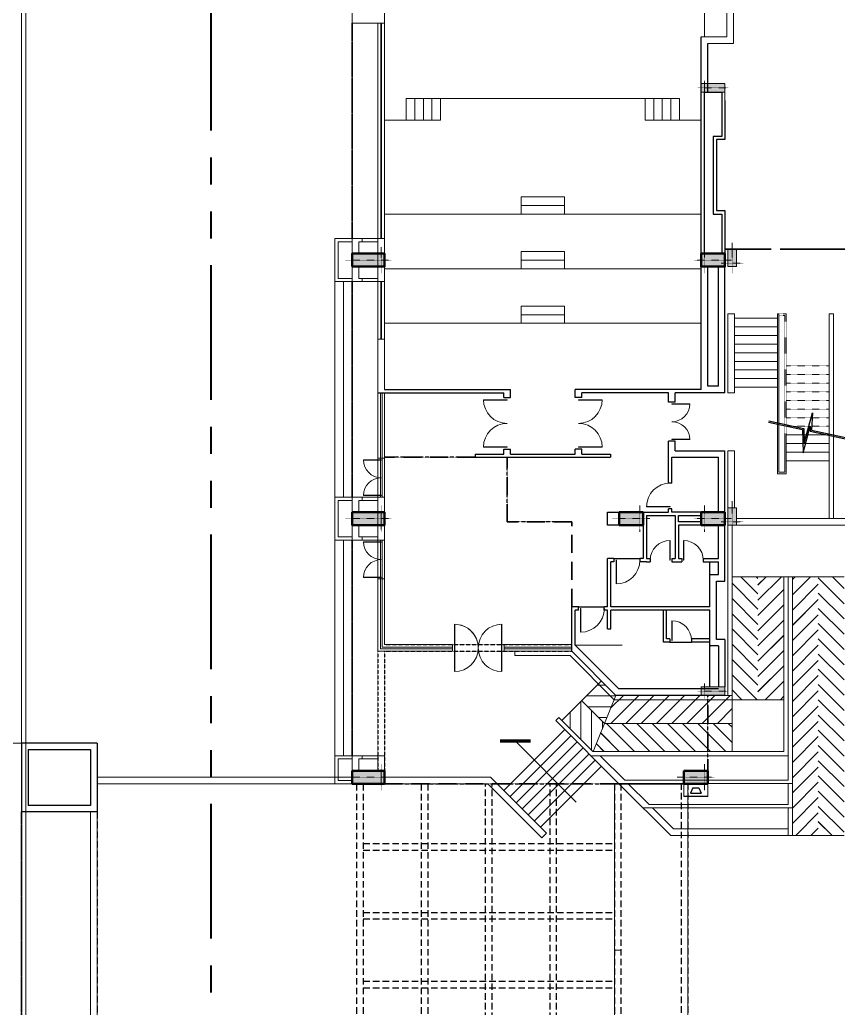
# Model space of a CAD drawing. Header units: inches. Extents: x 5542223 to 12533222, y 497239 to 5189502.
# Drawn here: x 6916560 to 6945054, y 2111526 to 2145931 of the extents above; entities that cross this region are included whole.
import ezdxf

# ---------------------------------------------------------------- set-up
doc = ezdxf.new("R2010")
doc.units = ezdxf.units.IN
doc.header["$MEASUREMENT"] = 0
for name, pattern in [('CENTER2', [1.125, 0.75, -0.125, 0.125, -0.125]), ('HIDDEN2', [0.1875, 0.125, -0.0625]), ('HIDDENX2', [0.75, 0.5, -0.25]), ('PHANTOM2', [1.25, 0.625, -0.125, 0.125, -0.125, 0.125, -0.125])]:
    doc.linetypes.add(name, pattern=pattern)
doc.layers.get('0').update_dxf_attribs({"color": 1})
for name, color, linetype, lineweight in [('C_Ele5', 7, 'Continuous', 20), ('DOOR', 7, 'Continuous', 9), ('PARKING NO TXT', 7, 'Continuous', 9), ('Phase-I', 253, 'Continuous', 13), ('Road', 7, 'Continuous', 15), ('Road_CStone', 8, 'Continuous', 15), ('ROW', 7, 'PHANTOM2', 40), ('S_COL', 7, 'Continuous', 9), ('S_Ele2', 7, 'Continuous', 15), ('S_elev5', 253, 'Continuous', 25), ('S_Glass', 7, 'Continuous', 13), ('S_GRID', 7, 'CENTER2', 9), ('S_Projection', 8, 'HIDDEN2', 35), ('S_Railling', 7, 'Continuous', 13), ('S_Road', 7, 'Continuous', 20), ('s_stair', 253, 'Continuous', 15), ('S_WALL', 7, 'Continuous', 15), ('S_WinCill', 7, 'Continuous', 13), ('T_Line', 7, 'Continuous', 13), ('TL2', 253, 'Continuous', 25), ('WALL', 7, 'Continuous', 30)]:
    doc.layers.add(name, color=color, linetype=linetype, lineweight=lineweight)
doc.layers.add('C_Wall', color=7, linetype='Continuous', lineweight=25, true_color=0x46007b, plot=False)
doc.layers.add('LS-TEXT', color=7, linetype='Continuous', lineweight=15, plot=False)
doc.styles.add('shweta', font='arial.ttf')
doc.dimstyles.new('nitin', dxfattribs={"dimscale": 0, "dimtxt": 500, "dimasz": 250, "dimexe": 100, "dimexo": 50, "dimgap": 1, "dimtad": 1, "dimdec": 1, "dimzin": 0, "dimdsep": 46, "dimtxsty": 'shweta', "dimblk": 'ARCHTICK', "dimcen": 250, "dimdle": 100, "dimclrd": 256, "dimclre": 256, "dimclrt": 256, "dimadec": 1, "dimazin": 0, "dimtfac": 1, "dimtdec": 1, "dimtmove": 2, "dimatfit": 3, "dimldrblk": 'ARCHTICK', "dimfxl": 1, "dimlwd": -1, "dimlwe": -1, "dimarcsym": 0})

# ---------------------------------------------------------------- blocks, each defined once
blk = doc.blocks.new('link')
at = {"layer": 'Phase-I', "ltscale": 0.1}
blk.add_lwpolyline([(8635237, 4660352), (8637797, 4660352), (8637797, 4648836), (8635237, 4648836)], close=True, dxfattribs=at)
at = {"layer": 'S_Projection', "lineweight": 25, "ltscale": 1800}
for p, q in [((8626265, 4660352), (8626265, 4648802)), ((8626495, 4660352), (8626495, 4648802)), ((8628515, 4660352), (8628515, 4648802)), ((8628745, 4660352), (8628745, 4648802)), ((8630756, 4648802), (8630756, 4660352)), ((8630986, 4648802), (8630986, 4660352)), ((8632997, 4648802), (8632997, 4660352)), ((8633227, 4648802), (8633227, 4660352)), ((8635237, 4660352), (8635237, 4648802)), ((8635467, 4660352), (8635467, 4648802)), ((8637567, 4660386), (8637567, 4648836)), ((8637797, 4660386), (8637797, 4648836)), ((8626495, 4658289), (8635237, 4658289)), ((8626495, 4658059), (8635237, 4658059)), ((8626495, 4655891), (8635237, 4655891)), ((8626495, 4655661), (8635237, 4655661)), ((8626495, 4653493), (8635237, 4653493)), ((8626495, 4653263), (8635237, 4653263)), ((8626495, 4651095), (8635237, 4651095)), ((8626495, 4650865), (8635237, 4650865))]:
    blk.add_line(p, q, dxfattribs=at)
at = {"layer": 's_stair', "ltscale": 0.1}
blk.add_line((8635467, 4654577), (8635237, 4654577), dxfattribs=at)
blk = doc.blocks.new('col 900')
at = {"layer": 'S_COL', "ltscale": 15}
blk.add_hatch(color=256, dxfattribs=at).paths.add_polyline_path([(-150, -715), (150, -715), (150, 115), (-150, 115)])
at = {"layer": 'S_COL', "color": 6, "linetype": 'CENTER2', "ltscale": 0.1}
for p, q in [((-265, 0), (265, 0)), ((0, 225), (0, -830))]:
    blk.add_line(p, q, dxfattribs=at)
at = {"layer": 'S_COL', "ltscale": 15}
blk.add_lwpolyline([(-150, -715), (150, -715), (150, 115), (-150, 115)], close=True, dxfattribs=at)
blk = doc.blocks.new('COL450X830')
at = {"layer": 'S_COL', "ltscale": 15}
blk.add_hatch(color=256, dxfattribs=at).paths.add_polyline_path([(-225, -715), (225, -715), (225, 115), (-225, 115)])
at = {"layer": 'S_COL', "color": 0, "lineweight": 50, "ltscale": 15}
blk.add_lwpolyline([(-225, -715), (225, -715), (225, 115), (-225, 115)], close=True, dxfattribs=at)
at = {"layer": 'S_GRID', "lineweight": 9, "ltscale": 0.1}
blk.add_line((0, -945), (0, 345), dxfattribs=at)
at = {"layer": 'S_GRID', "color": 6, "lineweight": 9, "ltscale": 0.1}
blk.add_line((455, 0), (-455, 0), dxfattribs=at)
blk = doc.blocks.new('COL 300x715')
at = {"layer": 'S_COL', "ltscale": 15}
blk.add_hatch(color=256, dxfattribs=at).paths.add_polyline_path([(485, 150), (-115, 150), (-115, -150), (485, -150)])
at = {"layer": 'S_COL', "color": 6, "linetype": 'CENTER2', "lineweight": 9, "ltscale": 0.1}
for p, q in [((0, 380), (0, -380)), ((-345, 0), (715, 0))]:
    blk.add_line(p, q, dxfattribs=at)
at = {"layer": 'S_COL', "ltscale": 15}
blk.add_lwpolyline([(485, 150), (-115, 150), (-115, -150), (485, -150)], close=True, dxfattribs=at)
blk = doc.blocks.new('Door')
for p, q in [((0, 0.458), (0, 0.444)), ((0, 0.458), (0.917, 0.458)), ((0, 0.444), (0.917, 0.444))]:
    blk.add_line(p, q)
blk.add_arc((0, 0.458), 0.917, 270, 360)
blk = doc.blocks.new('Col1130x450')
at = {"layer": 'S_COL', "ltscale": 15}
blk.add_hatch(color=256, dxfattribs=at).paths.add_polyline_path([(-1015, 225), (115, 225), (115, -225), (-1015, -225)])
at = {"layer": 'S_COL', "color": 0, "lineweight": 50, "ltscale": 15}
blk.add_lwpolyline([(-1015, 225), (115, 225), (115, -225), (-1015, -225)], close=True, dxfattribs=at)
at = {"layer": 'S_GRID', "color": 6, "ltscale": 0.1}
for p, q in [((0, 455), (0, -455)), ((345, 0), (-1245, 0))]:
    blk.add_line(p, q, dxfattribs=at)
blk = doc.blocks.new('ACA_SIT')
at = {"layer": 's_stair', "ltscale": 0.1}
h = blk.add_hatch(dxfattribs=at)
h.set_pattern_fill('ANSI31', color=256, scale=3000, style=0)
h.set_pattern_definition([(45, (-5304887.24, 1999978.4), (-265.165043, 265.165043), [])])
h.paths.add_polyline_path([(-6162, -35625), (-7062, -35625), (-7062, -40650), (-6162, -40650)])
h.paths.add_polyline_path([(-6162, -40650), (-7062, -40650), (-7062, -42150), (-6162, -42150)])
h.paths.add_polyline_path([(-6162, -42150), (-7062, -42150), (-7062, -44625), (-6162, -44625)])
h = blk.add_hatch(dxfattribs=at)
h.set_pattern_fill('ANSI31', color=256, scale=3000, style=0)
h.set_pattern_definition([(135, (5292562.36, 1999978.4), (265.165043, 265.165043), [])])
h.paths.add_polyline_path([(-6162, -35625), (-5262, -35625), (-5262, -40650), (-6162, -40650)])
h.paths.add_polyline_path([(-6162, -40650), (-5262, -40650), (-5262, -42150), (-6162, -42150)])
h.paths.add_polyline_path([(-6162, -42150), (-5262, -42150), (-5262, -44625), (-6162, -44625)])
h = blk.add_hatch(dxfattribs=at)
h.set_pattern_fill('ANSI31', color=256, scale=3000, style=0)
h.set_pattern_definition([(135, (5292562.36, 2004703.4), (265.165043, 265.165043), [])])
h.paths.add_polyline_path([(-4962, -35925), (-4062, -35925), (-4062, -37425), (-4962, -37425)])
h.paths.add_polyline_path([(-4962, -35625), (-4062, -35625), (-4062, -35925), (-4962, -35925)])
h.paths.add_polyline_path([(-4962, -37425), (-4062, -37425), (-4062, -39900), (-4962, -39900)])
h = blk.add_hatch(dxfattribs=at)
h.set_pattern_fill('ANSI31', color=256, scale=3000, style=0)
h.set_pattern_definition([(45, (-5300687.24, 2004703.4), (-265.165043, 265.165043), [])])
h.paths.add_polyline_path([(-3162, -35925), (-4062, -35925), (-4062, -37425), (-3162, -37425)])
h.paths.add_polyline_path([(-3162, -35625), (-4062, -35625), (-4062, -35925), (-3162, -35925)])
h.paths.add_polyline_path([(-3162, -37425), (-4062, -37425), (-4062, -39900), (-3162, -39900)])
h = blk.add_hatch(dxfattribs=at)
h.set_pattern_fill('ANSI31', color=256, scale=3000, angle=135, style=0)
h.set_pattern_definition([(3e-14, (5311405.26, -2080228.97), (-4e-14, 375), [])])
h.paths.add_polyline_path([(1286, -40725), (2078, -39934), (1388, -39244), (883, -39750)])
h = blk.add_hatch(dxfattribs=at)
h.set_pattern_fill('ANSI31', color=256, scale=3000, angle=45, style=0)
h.set_pattern_definition([(270, (5311405.26, -2080228.97), (375, 4e-14), [])])
h.paths.add_polyline_path([(1690, -41700), (2767, -40623), (2078, -39934), (1286, -40725)])
h = blk.add_hatch(dxfattribs=at)
h.set_pattern_fill('ANSI31', color=256, scale=3000, style=0)
h.set_pattern_definition([(225, (5292562.36, -2080228.97), (265.165043, -265.165043), [])])
h.paths.add_polyline_path([(-3162, -41700), (1690, -41700), (1286, -40725), (-3162, -40725)])
at = {"layer": 'C_Ele5', "ltscale": 0.25}
for p, q in [((-1332, -18980), (-1332, -19730)), ((8188, -18980), (-1332, -18980)), ((-1032, -18980), (-1032, -19730)), ((-732, -18980), (-732, -19730)), ((-432, -18980), (-432, -19730)), ((-132, -18980), (-132, -19730)), ((6988, -18980), (6988, -19730)), ((7288, -18980), (7288, -19730)), ((7588, -18980), (7588, -19730)), ((7888, -18980), (7888, -19730)), ((8188, -18980), (8188, -19730)), ((-2082, -19730), (-132, -19730)), ((6988, -19730), (8938, -19730)), ((2678, -22400), (2678, -23000)), ((4178, -22400), (2678, -22400)), ((4178, -22700), (2678, -22700)), ((4178, -22400), (4178, -23000)), ((-2082, -23000), (2678, -23000)), ((4178, -23000), (2678, -23000)), ((8938, -23000), (4178, -23000)), ((4178, -24300), (2678, -24300)), ((2678, -24300), (2678, -24900)), ((4178, -24300), (4178, -24900)), ((4178, -24600), (2678, -24600)), ((-2082, -24900), (2678, -24900)), ((4178, -24900), (2678, -24900)), ((8938, -24900), (4178, -24900)), ((4178, -26200), (2678, -26200)), ((2678, -26200), (2678, -26800)), ((4178, -26200), (2678, -26200)), ((2678, -26200), (2678, -26800)), ((4178, -26200), (4178, -26800)), ((4178, -26200), (4178, -26800)), ((-2082, -26800), (2678, -26800)), ((-2082, -26800), (2678, -26800)), ((4178, -26500), (2678, -26500)), ((4178, -26500), (2678, -26500)), ((4178, -26800), (2678, -26800)), ((4178, -26800), (2678, -26800)), ((8938, -26800), (4178, -26800)), ((8938, -26800), (4178, -26800))]:
    blk.add_line(p, q, dxfattribs=at)
at = {"layer": 'C_Wall', "ltscale": 0.25}
for p, q in [((-2082, -29100), (-2082, -16835)), ((-2312, -18750), (-2312, -17065)), ((-2312, -18750), (-2312, -17065)), ((-2082, -29100), (-2082, -17065)), ((-2912, -24375), (-2312, -24375)), ((-2912, -24825), (-2912, -24375)), ((-2912, -29215), (-2912, -24825)), ((-2312, -24825), (-2682, -24825)), ((-2682, -28985), (-2682, -24825)), ((-2312, -28985), (-2312, -24825)), ((-2912, -29215), (-1182, -29215)), ((-2682, -28985), (-2312, -28985)), ((-2082, -29100), (2303, -29100)), ((-2082, -29100), (2303, -29100)), ((-2082, -29215), (-1182, -29215)), ((-1182, -29550), (-1182, -29215)), ((-1182, -29550), (-1182, -29215)), ((-952, -29550), (-952, -29215)), ((-952, -29550), (-952, -29215)), ((-952, -29215), (2073, -29215)), ((-952, -29215), (2073, -29215)), ((2073, -29384), (2073, -29215)), ((2073, -29384), (2073, -29215)), ((2303, -29384), (2303, -29100)), ((2303, -29384), (2303, -29100)), ((8938, -29100), (4553, -29100)), ((4553, -29384), (4553, -29100)), ((8938, -29100), (4553, -29100)), ((4553, -29384), (4553, -29100)), ((9168, -29215), (4783, -29215)), ((4783, -29384), (4783, -29215)), ((9168, -29215), (4783, -29215)), ((4783, -29384), (4783, -29215)), ((-1182, -29550), (-952, -29550)), ((2073, -29384), (2303, -29384)), ((4783, -29384), (4553, -29384)), ((-1182, -31235), (-1182, -30900)), ((-1182, -30900), (-952, -30900)), ((-952, -32360), (-952, -30900)), ((-2912, -33825), (-2912, -31235)), ((-1182, -31235), (-2912, -31235)), ((2073, -31350), (2073, -31184)), ((2073, -31184), (2303, -31184)), ((2303, -31350), (2303, -31184)), ((4553, -31350), (4553, -31184)), ((4783, -31184), (4553, -31184)), ((4783, -31350), (4783, -31184)), ((-2682, -33375), (-2682, -31465)), ((-1067, -31465), (-2682, -31465)), ((-2682, -33375), (-2682, -31465)), ((-1067, -32360), (-1067, -31465)), ((1073, -31350), (1073, -31465)), ((2073, -31350), (1073, -31350)), ((5783, -31465), (1073, -31465)), ((4553, -31350), (2303, -31350)), ((5783, -31350), (4783, -31350)), ((5783, -31350), (5783, -31465)), ((-1067, -32360), (-952, -32360)), ((-1067, -33375), (-1067, -33260)), ((-1067, -33260), (-952, -33260)), ((-952, -33375), (-952, -33260)), ((-2682, -33375), (-1067, -33375)), ((-2082, -33710), (-2082, -33490)), ((-2912, -33825), (-2082, -33825)), ((-2912, -35695), (-2912, -33825)), ((-2682, -34990), (-2682, -33825)), ((1173, -36668), (1173, -34990)), ((-2913, -35775), (-2913, -35100)), ((-2683, -35545), (-2683, -35100)), ((-2382, -36668), (-2382, -35105)), ((1058, -36668), (1058, -35105)), ((-2613, -35775), (-2913, -35775)), ((-2383, -35545), (-2683, -35545)), ((-2613, -37800), (-2613, -35775)), ((-2382, -39450), (-2382, -36783)), ((-882, -37783), (-882, -36783)), ((-767, -37898), (-767, -36783)), ((1058, -37438), (1058, -36783)), ((1173, -37438), (1173, -36783)), ((1288, -36783), (1288, -36668)), ((2188, -36783), (2188, -36668)), ((2303, -38005), (2303, -36783)), ((2418, -38215), (2418, -36668)), ((-2913, -37800), (-2613, -37800)), ((-2913, -37800), (-2913, -39450)), ((-2383, -38030), (-2383, -37503)), ((-2683, -38030), (-2383, -38030)), ((-2683, -38030), (-2683, -39450)), ((2303, -38005), (787, -39520)), ((2418, -38215), (883, -39750)), ((-2682, -39520), (787, -39520)), ((-2912, -39750), (883, -39750))]:
    blk.add_line(p, q, dxfattribs=at)
at = {"layer": 'C_Wall', "ltscale": 15}
for p, q in [((-1292, -33490), (-2082, -33490)), ((-2082, -33710), (-1292, -33710)), ((-1292, -33710), (-1292, -33490)), ((-177, -33490), (-1177, -33490)), ((-1177, -33490), (-1177, -34990)), ((1173, -33375), (-952, -33375)), ((-177, -33490), (-177, -34990)), ((1173, -33825), (1173, -33375)), ((-2082, -33825), (-1292, -33825)), ((-1292, -33825), (-1292, -34990)), ((-62, -33825), (1173, -33825)), ((-62, -33825), (-62, -34990)), ((-2157, -34990), (-2682, -34990)), ((-2157, -34990), (-2157, -35105)), ((-1292, -34990), (-1407, -34990)), ((-1407, -34990), (-1407, -35105)), ((-1062, -34990), (-1177, -34990)), ((-1062, -34990), (-1062, -35105)), ((-177, -34990), (-312, -34990)), ((-312, -34990), (-312, -35105)), ((-62, -34990), (53, -34990)), ((53, -34990), (53, -35105)), ((953, -34990), (953, -35105)), ((953, -34990), (1173, -34990)), ((-2157, -35105), (-2682, -35105)), ((-1062, -35105), (-1407, -35105)), ((-177, -35105), (-312, -35105)), ((-177, -35105), (53, -35105)), ((953, -35105), (1058, -35105)), ((-2382, -36668), (1058, -36668)), ((-2382, -36783), (1058, -36783)), ((1173, -36668), (1288, -36668)), ((1173, -36783), (1288, -36783)), ((2188, -36668), (2418, -36668)), ((2188, -36783), (2303, -36783)), ((1173, -37438), (1058, -37438)), ((-2382, -37783), (-1747, -37783)), ((-1747, -37783), (-1747, -37898)), ((-997, -37783), (-997, -37898)), ((-997, -37783), (-882, -37783)), ((-2382, -37898), (-1747, -37898)), ((-997, -37898), (-767, -37898))]:
    blk.add_line(p, q, dxfattribs=at)
at = {"layer": 'C_Wall', "ltscale": 0.25}
for points in [[(-2198, -24381), (-2198, -18756), (-2798, -18756), (-2798, -20293), (-2498, -20293), (-2498, -22996), (-2798, -22996), (-2798, -24381), (-2198, -24381)], [(-2913, -19050), (-2913, -20402), (-2613, -20402), (-2613, -22875), (-2913, -22875), (-2913, -24375)]]:
    blk.add_lwpolyline(points, dxfattribs=at)
at = {"layer": 'S_Ele2', "ltscale": 0.1}
blk.add_line((-2197, -15750), (-2197, -16835), dxfattribs=at)
at = {"layer": 'S_elev5', "ltscale": 15}
for p, q in [((953, -34990), (53, -34990)), ((2188, -36668), (1288, -36668)), ((-997, -37898), (-1745, -37898))]:
    blk.add_line(p, q, dxfattribs=at)
at = {"layer": 'S_elev5', "ltscale": 0.1}
for points in [[(-4440, -30190), (-5659, -30459), (-5673, -30969), (-5956, -29921), (-5928, -30516), (-7161, -30785)], [(-4429, -30239), (-5610, -30500), (-5632, -31311), (-5884, -30378), (-5876, -30556), (-7150, -30834)]]:
    blk.add_lwpolyline(points, dxfattribs=at)
at = {"layer": 'S_Glass', "ltscale": 15}
for p, q in [((9043, -16350), (9043, -23850)), ((9063, -16350), (9063, -23850)), ((9043, -27350), (9043, -25350)), ((9063, -27350), (9063, -25350)), ((9023, -32850), (9023, -29215)), ((9083, -32850), (9083, -29215)), ((9023, -38070), (9023, -34350)), ((9083, -38130), (9083, -34350)), ((4778, -38070), (2418, -38070)), ((4778, -38130), (2418, -38130)), ((9023, -38070), (6578, -38070)), ((9083, -38130), (6578, -38130))]:
    blk.add_line(p, q, dxfattribs=at)
at = {"layer": 'S_Projection', "ltscale": 5000}
for p, q in [((4668, -33715), (4668, -31465)), ((5783, -31465), (8938, -31465)), ((2418, -33715), (4668, -33715)), ((2418, -36668), (2418, -33715)), ((-2312, -42600), (-2312, -39750)), ((8938, -42825), (-1490, -42825))]:
    blk.add_line(p, q, dxfattribs=at)
at = {"layer": 'S_Projection', "color": 7, "lineweight": 25, "ltscale": 2}
for p, q in [((8938, -37985), (2418, -37985)), ((8938, -38215), (2418, -38215)), ((8938, -38215), (8938, -42375)), ((9168, -38215), (9168, -42375))]:
    blk.add_line(p, q, dxfattribs=at)
at = {"layer": 'S_Projection', "ltscale": 5000}
blk.add_lwpolyline([(-15774, -23100), (-15774, -24225), (-2912, -24225)], dxfattribs=at)
at = {"layer": 'S_Railling', "ltscale": 15}
for p, q in [((-2312, -18750), (-2312, -17065)), ((-2312, -18750), (-2312, -17065)), ((-6692, -33595), (-6692, -26475)), ((-6542, -26475), (-6692, -26475)), ((-6542, -33595), (-6542, -26475)), ((-3012, -31235), (-3242, -31235)), ((-3242, -31235), (-3242, -33225)), ((-3012, -33225), (-3012, -31235)), ((-3162, -33825), (-3162, -39900)), ((-3012, -33825), (-3012, -39750)), ((-5262, -35625), (-5262, -44625)), ((-5112, -35625), (-5112, -42699)), ((-4962, -35625), (-4962, -41700)), ((2480, -38365), (945, -39900)), ((2480, -38365), (4403, -38365)), ((4403, -38215), (4403, -38365)), ((945, -39900), (-3162, -39900)), ((-2912, -39750), (-3012, -39750)), ((2873, -40517), (1690, -41700)), ((2873, -40517), (2979, -40623)), ((2979, -40623), (744, -42859)), ((1752, -41850), (-5112, -41850)), ((1690, -41700), (-4962, -41700)), ((1427, -41850), (579, -42699)), ((5250, -42595), (3298, -44548)), ((8938, -42595), (5250, -42595)), ((-5262, -42814), (789, -42814)), ((-5112, -42699), (579, -42699)), ((-5112, -42814), (-5112, -43547)), ((744, -42859), (-1023, -44625)), ((464, -42814), (-270, -43547)), ((5345, -42825), (3460, -44710)), ((8938, -42825), (5345, -42825)), ((-5262, -43662), (-62, -43662)), ((-5112, -43547), (-270, -43547)), ((-5112, -43662), (-5112, -44625)), ((-385, -43662), (-1118, -44395)), ((-5112, -44625), (-5262, -44625)), ((-5112, -44395), (-1118, -44395)), ((-5112, -44625), (-1023, -44625)), ((3298, -44548), (3460, -44710))]:
    blk.add_line(p, q, dxfattribs=at)
at = {"layer": 'S_Railling', "linetype": 'HIDDENX2', "ltscale": 0.15}
for points in [[(-5042, -26475), (-4792, -26475)], [(-5042, -30674), (-5042, -26475)], [(-4992, -26525), (-4792, -26525)], [(-4992, -30663), (-4992, -26525)]]:
    blk.add_lwpolyline(points, dxfattribs=at)
at = {"layer": 'S_Railling', "ltscale": 15}
for points in [[(-5042, -30674), (-5042, -32035), (-4742, -32035), (-4742, -26475), (-4792, -26475), (-4792, -31985), (-4992, -31985), (-4992, -30663)], [(-3012, -29215), (-3242, -29215), (-3242, -26475), (-3012, -26475), (-3012, -29215)]]:
    blk.add_lwpolyline(points, dxfattribs=at)
at = {"layer": 'S_Road', "ltscale": 0.1}
for p, q in [((-1182, -29550), (-952, -29550)), ((2073, -29384), (2303, -29384)), ((4783, -29384), (4553, -29384))]:
    blk.add_line(p, q, dxfattribs=at)
at = {"layer": 's_stair', "ltscale": 15}
for p, q in [((-3242, -26625), (-4742, -26625)), ((-3242, -26925), (-4742, -26925)), ((-3242, -27225), (-4742, -27225)), ((-3242, -27525), (-4742, -27525)), ((-3242, -27825), (-4742, -27825)), ((-3242, -28125), (-4742, -28125)), ((-3242, -28425), (-4742, -28425)), ((-3242, -28725), (-4742, -28725)), ((-3242, -29025), (-4742, -29025)), ((-6542, -30685), (-5042, -30685)), ((-6542, -30985), (-5042, -30985)), ((-6542, -31285), (-5042, -31285)), ((-6542, -31585), (-5042, -31585)), ((2661, -40941), (4783, -43063)), ((2449, -41154), (4570, -43275)), ((2025, -41578), (4146, -43699)), ((2237, -41366), (4358, -43487)), ((1813, -41790), (3934, -43911)), ((1388, -42214), (3510, -44336)), ((1601, -42002), (3722, -44123))]:
    blk.add_line(p, q, dxfattribs=at)
at = {"layer": 's_stair', "linetype": 'HIDDENX2', "ltscale": 0.15}
for p, q in [((-6542, -28285), (-5042, -28285)), ((-6542, -28585), (-5042, -28585)), ((-6542, -28885), (-5042, -28885)), ((-6542, -29185), (-5042, -29185)), ((-6542, -29485), (-5042, -29485)), ((-6542, -29785), (-5042, -29785)), ((-6542, -30085), (-5042, -30085)), ((-6542, -30385), (-5042, -30385))]:
    blk.add_line(p, q, dxfattribs=at)
at = {"layer": 's_stair', "ltscale": 0.1}
for p, q in [((-3162, -35625), (-7062, -35625)), ((2767, -40623), (1388, -39244)), ((-3162, -39900), (-4962, -39900)), ((-3012, -39750), (-3162, -39750)), ((-3162, -39900), (-3162, -41700)), ((-2118, -40725), (-3093, -39750)), ((-1587, -40725), (-2562, -39750)), ((-1057, -40725), (-2032, -39750)), ((-527, -40725), (-1502, -39750)), ((4, -40725), (-971, -39750)), ((534, -40725), (-441, -39750)), ((1064, -40725), (89, -39750)), ((1068, -40199), (620, -39750)), ((883, -39750), (1680, -41700)), ((-2648, -40725), (-3162, -40211)), ((2078, -39934), (1286, -40725)), ((-3162, -40725), (1286, -40725)), ((-7062, -44625), (-5262, -44625))]:
    blk.add_line(p, q, dxfattribs=at)
blk.add_lwpolyline([(2078, -39934), (1286, -40725), (-3162, -40725)], dxfattribs=at)
at = {"layer": 'S_WALL', "ltscale": 15}
for p, q in [((-3212, -15450), (-3212, -17065)), ((-2982, -16835), (-2982, -15680)), ((-2197, -16835), (-2982, -16835)), ((-2082, -16835), (-2982, -16835)), ((-2312, -17065), (-3212, -17065)), ((-2312, -17065), (-3212, -17065)), ((-2913, -18750), (-2083, -18750)), ((-2912, -19050), (-2912, -18750)), ((-2082, -19050), (-2082, -18750)), ((9723, -23965), (9723, -23850)), ((-2912, -24225), (-2912, -24375)), ((-2912, -24375), (-2082, -24375)), ((-2082, -24375), (-2082, -24110)), ((9723, -25235), (9723, -25350)), ((9723, -32965), (9723, -32850)), ((-3312, -33595), (-8272, -33595)), ((-3312, -33595), (-8272, -33595)), ((-3012, -33825), (-8502, -33825)), ((-3312, -33825), (-8502, -33825)), ((9723, -34235), (9723, -34350)), ((9723, -41965), (9723, -41850))]:
    blk.add_line(p, q, dxfattribs=at)
at = {"layer": 'S_WALL', "ltscale": 0.5}
for p, q in [((8938, -16350), (8938, -15450)), ((8938, -23850), (8938, -25350)), ((8938, -25350), (8938, -23850)), ((9168, -25350), (9168, -24080)), ((8938, -29100), (8938, -27350)), ((9168, -29215), (9168, -27350)), ((8938, -34350), (8938, -32850)), ((8938, -42825), (8938, -41850)), ((-2312, -42855), (-2312, -43270)), ((-1482, -43270), (-1482, -42855))]:
    blk.add_line(p, q, dxfattribs=at)
at = {"layer": 'S_WALL'}
for p, q in [((10068, -16350), (10068, -15450)), ((10068, -16350), (8938, -16350)), ((8938, -23850), (9168, -23850)), ((9168, -23850), (9168, -25350)), ((9723, -23850), (10068, -23850)), ((9838, -23965), (9723, -23965)), ((9838, -24375), (9838, -23965)), ((10068, -25350), (10068, -23850)), ((9838, -25235), (9838, -24825)), ((8938, -25350), (9168, -25350)), ((9838, -25235), (9723, -25235)), ((9723, -25350), (10068, -25350)), ((8938, -27350), (9168, -27350)), ((8938, -32850), (9168, -32850)), ((9168, -34350), (9168, -32850)), ((9723, -32850), (10068, -32850)), ((9838, -32965), (9723, -32965)), ((9838, -32965), (9838, -33375)), ((10068, -32850), (10068, -34350)), ((9838, -33825), (9838, -34235)), ((8938, -34350), (9168, -34350)), ((9838, -34235), (9723, -34235)), ((9723, -34350), (10068, -34350)), ((8938, -41850), (9168, -41850)), ((9168, -42375), (9168, -41850)), ((9723, -41850), (10068, -41850)), ((9838, -41965), (9723, -41965)), ((9838, -41965), (9838, -42375)), ((10068, -41850), (10068, -42825)), ((9838, -42375), (9168, -42375)), ((8938, -42825), (9723, -42825)), ((9723, -42825), (10068, -42825))]:
    blk.add_line(p, q, dxfattribs=at)
at = {"layer": 'S_WinCill', "ltscale": 15}
for p, q in [((8938, -16350), (8938, -23850)), ((9168, -16350), (9168, -23850)), ((9168, -23850), (9723, -23850)), ((9723, -23965), (9168, -23965)), ((8938, -27350), (8938, -25350)), ((9723, -25235), (9168, -25235)), ((9168, -25350), (9723, -25350)), ((9168, -27350), (9168, -25350)), ((8938, -32850), (8938, -29215)), ((8938, -32850), (8938, -29215)), ((9168, -32850), (9168, -29215)), ((9168, -32850), (9168, -29215)), ((8938, -32850), (9168, -32850)), ((9168, -32850), (9723, -32850)), ((9723, -32965), (9168, -32965)), ((8938, -34350), (8938, -37985)), ((8938, -34350), (9168, -34350)), ((9723, -34235), (9168, -34235)), ((9168, -34350), (9168, -38215)), ((9168, -34350), (9723, -34350)), ((2418, -37985), (4778, -37985)), ((4778, -38215), (4778, -37985)), ((6578, -38215), (6578, -37985)), ((6578, -37985), (8938, -37985)), ((2418, -38215), (4778, -38215)), ((6578, -38215), (9168, -38215)), ((9168, -41850), (9723, -41850)), ((9723, -41965), (9168, -41965)), ((9168, -42825), (9723, -42825))]:
    blk.add_line(p, q, dxfattribs=at)
at = {"layer": 'WALL', "ltscale": 1000}
for p, q in [((-2312, -42855), (-1482, -42855)), ((-2312, -43270), (-1482, -43270))]:
    blk.add_line(p, q, dxfattribs=at)
at = {"layer": 'WALL', "ltscale": 0.1}
for p, q in [((-1997, -42970), (-2082, -43155)), ((-1797, -42970), (-1997, -42970)), ((-1797, -42970), (-1712, -43155)), ((-1712, -43155), (-2082, -43155))]:
    blk.add_line(p, q, dxfattribs=at)
at = {"layer": 'DOOR', "ltscale": 0.1}
for p, xscale, yscale, zscale in [((2188, -29871), -900, 900, 900), ((2188, -29871), -900, 900, 900), ((4668, -29871), 900, 900, 900), ((4668, -29871), 900, 900, 900), ((-1067, -29916), -675, 675, 675), ((-1067, -29916), -675, 675, 675)]:
    blk.add_blockref('Door', p, dxfattribs=dict(at, xscale=xscale, yscale=yscale, zscale=zscale))
for p, xscale, yscale, zscale, rotation in [((-1067, -30535), 675, 675, 675, 180), ((2188, -30696), 900, 900, 900, 180), ((4668, -30696), -900, 900, 900, 180), ((-1010, -32773), -900, 900, 900, 180), ((-1814, -35048), -750, 750, 750, 270), ((-656, -35048), 750, 750, 750, 90), ((465, -35048), 900, 900, 900, 270), ((1700, -36725), 900, 900, 900, 270), ((-1404, -37840), -750, 750, 750, 270), ((5265, -38100), 900, 900, 900, 90.00000000023716), ((6090, -38100), -900, 900, 900, 270.0000000002372), ((5265, -38100), -900, 900, 900, 90), ((6090, -38100), 900, 900, 900, 269.9999999997628)]:
    blk.add_blockref('Door', p, dxfattribs=dict(at, xscale=xscale, yscale=yscale, zscale=zscale, rotation=rotation))
at = {"layer": 'S_COL', "xscale": -1}
for name, p, rotation in [('col 900', (-2197, -18600), 270), ('COL 300x715', (-3162, -24710), 270.000008697819), ('COL 300x715', (-3162, -33710), 270.000008697819), ('COL450X830', (53, -33600), 89.99999130218099), ('COL450X830', (-2197, -42600), 89.99999130218099)]:
    blk.add_blockref(name, p, dxfattribs=dict(at, rotation=rotation))
at = {"layer": 'S_COL'}
for name, p, rotation in [('COL450X830', (-2197, -24600), 269.9999913021809), ('COL450X830', (-2197, -33600), 269.9999913021809), ('COL450X830', (-2197, -33600), 270.000008697819), ('col 900', (-2197, -39600), 270)]:
    blk.add_blockref(name, p, dxfattribs=dict(at, rotation=rotation))
at = {"layer": 'S_COL', "color": 7, "ltscale": 15, "rotation": 180}
blk.add_blockref('Col1130x450', (9053, -24600), dxfattribs=at)
at = {"layer": 'S_COL', "color": 7, "ltscale": 15, "xscale": -1}
blk.add_blockref('Col1130x450', (9053, -33600), dxfattribs=at)
at = {"layer": 'S_COL', "ltscale": 15, "xscale": -1}
blk.add_blockref('Col1130x450', (9053, -42600), dxfattribs=at)
blk = doc.blocks.new('ACA_SMS')
at = {"layer": 's_stair', "ltscale": 0.1}
h = blk.add_hatch(dxfattribs=at)
h.set_pattern_fill('ANSI31', color=256, scale=3000, style=0)
h.set_pattern_definition([(135, (5300687.24, 2004703.4), (265.165043, 265.165043), [])])
h.paths.add_polyline_path([(3162, -35925), (4062, -35925), (4062, -37425), (3162, -37425)])
h.paths.add_polyline_path([(3162, -35625), (4062, -35625), (4062, -35925), (3162, -35925)])
h.paths.add_polyline_path([(3162, -37425), (4062, -37425), (4062, -39900), (3162, -39900)])
h = blk.add_hatch(dxfattribs=at)
h.set_pattern_fill('ANSI31', color=256, scale=3000, style=0)
h.set_pattern_definition([(45, (-5292562.36, 2004703.4), (-265.165043, 265.165043), [])])
h.paths.add_polyline_path([(4962, -35925), (4062, -35925), (4062, -37425), (4962, -37425)])
h.paths.add_polyline_path([(4962, -35625), (4062, -35625), (4062, -35925), (4962, -35925)])
h.paths.add_polyline_path([(4962, -37425), (4062, -37425), (4062, -39900), (4962, -39900)])
h = blk.add_hatch(dxfattribs=at)
h.set_pattern_fill('ANSI31', color=256, scale=3000, style=0)
h.set_pattern_definition([(45, (-5292562.36, 1999978.4), (-265.165043, 265.165043), [])])
h.paths.add_polyline_path([(6162, -35625), (5262, -35625), (5262, -40650), (6162, -40650)])
h.paths.add_polyline_path([(6162, -40650), (5262, -40650), (5262, -42150), (6162, -42150)])
h.paths.add_polyline_path([(6162, -42150), (5262, -42150), (5262, -44625), (6162, -44625)])
h = blk.add_hatch(dxfattribs=at)
h.set_pattern_fill('ANSI31', color=256, scale=3000, style=0)
h.set_pattern_definition([(135, (5304887.24, 1999978.4), (265.165043, 265.165043), [])])
h.paths.add_polyline_path([(6162, -35625), (7062, -35625), (7062, -40650), (6162, -40650)])
h.paths.add_polyline_path([(6162, -40650), (7062, -40650), (7062, -42150), (6162, -42150)])
h.paths.add_polyline_path([(6162, -42150), (7062, -42150), (7062, -44625), (6162, -44625)])
h = blk.add_hatch(dxfattribs=at)
h.set_pattern_fill('ANSI31', color=256, scale=3000, angle=135, style=0)
h.set_pattern_definition([(180, (-5311405.26, -2080228.97), (4e-14, 375), [])])
h.paths.add_polyline_path([(-1286, -40725), (-2078, -39934), (-1388, -39244), (-883, -39750)])
h = blk.add_hatch(dxfattribs=at)
h.set_pattern_fill('ANSI31', color=256, scale=3000, angle=45, style=0)
h.set_pattern_definition([(270, (-5311405.26, -2080228.97), (-375, 4e-14), [])])
h.paths.add_polyline_path([(-1690, -41700), (-2767, -40623), (-2078, -39934), (-1286, -40725)])
h = blk.add_hatch(dxfattribs=at)
h.set_pattern_fill('ANSI31', color=256, scale=3000, style=0)
h.set_pattern_definition([(315, (-5292562.36, -2080228.97), (-265.165043, -265.165043), [])])
h.paths.add_polyline_path([(3162, -41700), (-1690, -41700), (-1286, -40725), (3162, -40725)])
at = {"layer": 'C_Ele5', "ltscale": 0.25}
for p, q in [((-8188, -18980), (-8188, -19730)), ((-8188, -18980), (1332, -18980)), ((-7888, -18980), (-7888, -19730)), ((-7588, -18980), (-7588, -19730)), ((-7288, -18980), (-7288, -19730)), ((-6988, -18980), (-6988, -19730)), ((132, -18980), (132, -19730)), ((432, -18980), (432, -19730)), ((732, -18980), (732, -19730)), ((1032, -18980), (1032, -19730)), ((1332, -18980), (1332, -19730)), ((-6988, -19730), (-8938, -19730)), ((2082, -19730), (132, -19730)), ((-4178, -22400), (-4178, -23000)), ((-4178, -22400), (-2678, -22400)), ((-4178, -22700), (-2678, -22700)), ((-2678, -22400), (-2678, -23000)), ((-8938, -23000), (-4178, -23000)), ((-4178, -23000), (-2678, -23000)), ((2082, -23000), (-2678, -23000)), ((-4178, -24300), (-2678, -24300)), ((-4178, -24300), (-4178, -24900)), ((-2678, -24300), (-2678, -24900)), ((-4178, -24600), (-2678, -24600)), ((-8938, -24900), (-4178, -24900)), ((-4178, -24900), (-2678, -24900)), ((2082, -24900), (-2678, -24900)), ((-4178, -26200), (-2678, -26200)), ((-4178, -26200), (-4178, -26800)), ((-4178, -26200), (-2678, -26200)), ((-4178, -26200), (-4178, -26800)), ((-2678, -26200), (-2678, -26800)), ((-2678, -26200), (-2678, -26800)), ((-8938, -26800), (-4178, -26800)), ((-8938, -26800), (-4178, -26800)), ((-4178, -26500), (-2678, -26500)), ((-4178, -26500), (-2678, -26500)), ((-4178, -26800), (-2678, -26800)), ((-4178, -26800), (-2678, -26800)), ((2082, -26800), (-2678, -26800)), ((2082, -26800), (-2678, -26800))]:
    blk.add_line(p, q, dxfattribs=at)
at = {"layer": 'C_Wall', "ltscale": 0.25}
for p, q in [((2082, -29100), (2082, -16835)), ((2082, -29100), (2082, -17065)), ((2312, -18750), (2312, -17065)), ((2312, -18750), (2312, -17065)), ((2912, -24375), (2312, -24375)), ((2912, -24825), (2912, -24375)), ((2312, -24825), (2682, -24825)), ((2312, -28985), (2312, -24825)), ((2682, -28985), (2682, -24825)), ((2912, -29215), (2912, -24825)), ((-9168, -29215), (-4783, -29215)), ((-9168, -29215), (-4783, -29215)), ((-8938, -29100), (-4553, -29100)), ((-8938, -29100), (-4553, -29100)), ((-4783, -29384), (-4783, -29215)), ((-4783, -29384), (-4783, -29215)), ((-4553, -29384), (-4553, -29100)), ((-4553, -29384), (-4553, -29100)), ((2082, -29100), (-2303, -29100)), ((-2303, -29384), (-2303, -29100)), ((2082, -29100), (-2303, -29100)), ((-2303, -29384), (-2303, -29100)), ((-2073, -29384), (-2073, -29215)), ((-2073, -29384), (-2073, -29215)), ((952, -29215), (-2073, -29215)), ((952, -29215), (-2073, -29215)), ((952, -29550), (952, -29215)), ((952, -29550), (952, -29215)), ((2082, -29215), (1182, -29215)), ((1182, -29550), (1182, -29215)), ((2912, -29215), (1182, -29215)), ((1182, -29550), (1182, -29215)), ((2682, -28985), (2312, -28985)), ((-4783, -29384), (-4553, -29384)), ((-2073, -29384), (-2303, -29384)), ((1182, -29550), (952, -29550)), ((952, -32360), (952, -30900)), ((1182, -30900), (952, -30900)), ((1182, -31235), (1182, -30900)), ((-4783, -31350), (-4783, -31184)), ((-4783, -31184), (-4553, -31184)), ((-4553, -31350), (-4553, -31184)), ((-2303, -31350), (-2303, -31184)), ((-2073, -31184), (-2303, -31184)), ((-2073, -31350), (-2073, -31184)), ((1182, -31235), (2912, -31235)), ((2912, -33825), (2912, -31235)), ((-5783, -31350), (-4783, -31350)), ((-5783, -31350), (-5783, -31465)), ((-5783, -31465), (-1073, -31465)), ((-4553, -31350), (-2303, -31350)), ((-2073, -31350), (-1073, -31350)), ((-1073, -31350), (-1073, -31465)), ((1067, -31465), (2682, -31465)), ((1067, -32360), (1067, -31465)), ((2682, -33375), (2682, -31465)), ((2682, -33375), (2682, -31465)), ((1067, -32360), (952, -32360)), ((1067, -33260), (952, -33260)), ((952, -33375), (952, -33260)), ((1067, -33375), (1067, -33260)), ((2682, -33375), (1067, -33375)), ((2082, -33710), (2082, -33490)), ((2912, -33825), (2082, -33825)), ((2682, -34990), (2682, -33825)), ((2912, -35695), (2912, -33825)), ((-1173, -36668), (-1173, -34990)), ((-1058, -36668), (-1058, -35105)), ((2382, -36668), (2382, -35105)), ((2683, -35545), (2683, -35100)), ((2913, -35775), (2913, -35100)), ((2383, -35545), (2683, -35545)), ((2613, -37800), (2613, -35775)), ((2613, -35775), (2913, -35775)), ((-2418, -38215), (-2418, -36668)), ((-2303, -38005), (-2303, -36783)), ((-2188, -36783), (-2188, -36668)), ((-1288, -36783), (-1288, -36668)), ((-1173, -37438), (-1173, -36783)), ((-1058, -37438), (-1058, -36783)), ((767, -37898), (767, -36783)), ((882, -37783), (882, -36783)), ((2382, -39450), (2382, -36783)), ((2383, -38030), (2383, -37503)), ((2913, -37800), (2613, -37800)), ((2913, -37800), (2913, -39450)), ((-2303, -38005), (-787, -39520)), ((2683, -38030), (2383, -38030)), ((2683, -38030), (2683, -39450)), ((-2418, -38215), (-883, -39750)), ((2682, -39520), (-787, -39520)), ((2912, -39750), (-883, -39750))]:
    blk.add_line(p, q, dxfattribs=at)
at = {"layer": 'C_Wall', "ltscale": 15}
for p, q in [((-1173, -33375), (952, -33375)), ((-1173, -33825), (-1173, -33375)), ((177, -33490), (1177, -33490)), ((177, -33490), (177, -34990)), ((1177, -33490), (1177, -34990)), ((1292, -33710), (1292, -33490)), ((1292, -33490), (2082, -33490)), ((2082, -33710), (1292, -33710)), ((62, -33825), (-1173, -33825)), ((62, -33825), (62, -34990)), ((1292, -33825), (1292, -34990)), ((2082, -33825), (1292, -33825)), ((-953, -34990), (-1173, -34990)), ((-953, -34990), (-953, -35105)), ((62, -34990), (-53, -34990)), ((-53, -34990), (-53, -35105)), ((177, -34990), (312, -34990)), ((312, -34990), (312, -35105)), ((1062, -34990), (1062, -35105)), ((1062, -34990), (1177, -34990)), ((1292, -34990), (1407, -34990)), ((1407, -34990), (1407, -35105)), ((2157, -34990), (2157, -35105)), ((2157, -34990), (2682, -34990)), ((-953, -35105), (-1058, -35105)), ((177, -35105), (-53, -35105)), ((177, -35105), (312, -35105)), ((1062, -35105), (1407, -35105)), ((2157, -35105), (2682, -35105)), ((-2188, -36668), (-2418, -36668)), ((-2188, -36783), (-2303, -36783)), ((-1173, -36668), (-1288, -36668)), ((-1173, -36783), (-1288, -36783)), ((2382, -36668), (-1058, -36668)), ((2382, -36783), (-1058, -36783)), ((-1173, -37438), (-1058, -37438)), ((997, -37783), (882, -37783)), ((997, -37783), (997, -37898)), ((2382, -37783), (1747, -37783)), ((1747, -37783), (1747, -37898)), ((997, -37898), (767, -37898)), ((2382, -37898), (1747, -37898))]:
    blk.add_line(p, q, dxfattribs=at)
at = {"layer": 'C_Wall', "ltscale": 0.25}
for points in [[(2198, -24381), (2198, -18756), (2798, -18756), (2798, -20293), (2498, -20293), (2498, -22996), (2798, -22996), (2798, -24381), (2198, -24381)], [(2913, -19050), (2913, -20402), (2613, -20402), (2613, -22875), (2913, -22875), (2913, -24375)]]:
    blk.add_lwpolyline(points, dxfattribs=at)
at = {"layer": 'S_Ele2', "ltscale": 0.1}
blk.add_line((2197, -15750), (2197, -16835), dxfattribs=at)
at = {"layer": 'S_elev5', "ltscale": 15}
for p, q in [((-953, -34990), (-53, -34990)), ((-2188, -36668), (-1288, -36668)), ((997, -37898), (1745, -37898))]:
    blk.add_line(p, q, dxfattribs=at)
at = {"layer": 'S_elev5', "ltscale": 0.1}
for points in [[(4440, -30190), (5659, -30459), (5673, -30969), (5956, -29921), (5928, -30516), (7161, -30785)], [(4429, -30239), (5610, -30500), (5632, -31311), (5884, -30378), (5876, -30556), (7150, -30834)]]:
    blk.add_lwpolyline(points, dxfattribs=at)
at = {"layer": 'S_Glass', "ltscale": 15}
for p, q in [((-9063, -16350), (-9063, -23850)), ((-9043, -16350), (-9043, -23850)), ((-9063, -27350), (-9063, -25350)), ((-9043, -27350), (-9043, -25350)), ((-9083, -31500), (-9083, -29215)), ((-9023, -31500), (-9023, -29215)), ((-9083, -38130), (-9083, -35700)), ((-9023, -38070), (-9023, -35700)), ((-9083, -38130), (-6578, -38130)), ((-9023, -38070), (-6578, -38070)), ((-4778, -38070), (-2418, -38070)), ((-4778, -38130), (-2418, -38130))]:
    blk.add_line(p, q, dxfattribs=at)
at = {"layer": 'S_Projection'}
for p, q in [((-10068, -16350), (-10068, -23850)), ((-10068, -25350), (-10068, -32850)), ((-10068, -34345), (-10068, -41845))]:
    blk.add_line(p, q, dxfattribs=at)
at = {"layer": 'S_Projection', "color": 7, "lineweight": 25, "ltscale": 2}
for p, q in [((-5783, -31465), (-8938, -31465)), ((-4668, -33715), (-4668, -31465)), ((-2418, -33715), (-4668, -33715)), ((-8938, -37985), (-2418, -37985)), ((-9168, -38215), (-9168, -42375)), ((-8938, -38215), (-8938, -42375)), ((-8938, -38215), (-2418, -38215)), ((2312, -42600), (2312, -39750)), ((-8938, -42825), (1490, -42825))]:
    blk.add_line(p, q, dxfattribs=at)
at = {"layer": 'S_Projection', "ltscale": 7500}
blk.add_lwpolyline([(15774, -23100), (15774, -24225), (2912, -24225)], dxfattribs=at)
at = {"layer": 'S_Railling', "ltscale": 15}
for p, q in [((2312, -18750), (2312, -17065)), ((2312, -18750), (2312, -17065)), ((6542, -33595), (6542, -26475)), ((6542, -26475), (6692, -26475)), ((6692, -33595), (6692, -26475)), ((3012, -33225), (3012, -31235)), ((3012, -31235), (3242, -31235)), ((3242, -31235), (3242, -33225)), ((3012, -33825), (3012, -39750)), ((3162, -33825), (3162, -39900)), ((4962, -35625), (4962, -41700)), ((5112, -35625), (5112, -42699)), ((5262, -35625), (5262, -44625)), ((-4403, -38215), (-4403, -38365)), ((-2480, -38365), (-4403, -38365)), ((-2480, -38365), (-945, -39900)), ((-945, -39900), (3162, -39900)), ((2912, -39750), (3012, -39750)), ((-2873, -40517), (-2979, -40623)), ((-2873, -40517), (-1690, -41700)), ((-2979, -40623), (-744, -42859)), ((-1752, -41850), (5112, -41850)), ((-1690, -41700), (4962, -41700)), ((-8938, -42595), (-5250, -42595)), ((-5250, -42595), (-3298, -44548)), ((-8938, -42825), (-5345, -42825)), ((-5345, -42825), (-3460, -44710)), ((5262, -42814), (-789, -42814)), ((-744, -42859), (1023, -44625)), ((-464, -42814), (270, -43547)), ((5112, -42814), (5112, -43547)), ((5262, -43662), (62, -43662)), ((5112, -43547), (270, -43547)), ((385, -43662), (1118, -44395)), ((5112, -43662), (5112, -44625)), ((-3298, -44548), (-3460, -44710)), ((5112, -44625), (1023, -44625)), ((5112, -44395), (1118, -44395)), ((5112, -44625), (5262, -44625))]:
    blk.add_line(p, q, dxfattribs=at)
for points in [[(3012, -29215), (3242, -29215), (3242, -26475), (3012, -26475), (3012, -29215)], [(5042, -30674), (5042, -32035), (4742, -32035), (4742, -26475), (4792, -26475), (4792, -31985), (4992, -31985), (4992, -30663)]]:
    blk.add_lwpolyline(points, dxfattribs=at)
at = {"layer": 'S_Railling', "linetype": 'HIDDENX2', "ltscale": 0.15}
for points in [[(5042, -26475), (4792, -26475)], [(5042, -30674), (5042, -26475)], [(4992, -26525), (4792, -26525)], [(4992, -30663), (4992, -26525)]]:
    blk.add_lwpolyline(points, dxfattribs=at)
at = {"layer": 'S_Road', "ltscale": 0.1}
for p, q in [((-4783, -29384), (-4553, -29384)), ((-2073, -29384), (-2303, -29384)), ((1182, -29550), (952, -29550))]:
    blk.add_line(p, q, dxfattribs=at)
for points in [[(-10668, -25350), (-10068, -25350), (-10068, -23850), (-10668, -23850)], [(-10553, -25235), (-10068, -25235), (-10068, -23965), (-10553, -23965)], [(-10668, -34350), (-10068, -34350), (-10068, -32850), (-10668, -32850)], [(-10553, -34235), (-10068, -34235), (-10068, -32965), (-10553, -32965)], [(-10668, -42825), (-10068, -42825), (-10068, -41850), (-10668, -41850)]]:
    blk.add_lwpolyline(points, close=True, dxfattribs=at)
for points in [[(-10668, -24080), (-10668, -25350), (-10068, -25350), (-10068, -24080)], [(-10553, -24080), (-10553, -25235), (-10068, -25235), (-10068, -24080)], [(-10068, -41965), (-10553, -41965), (-10553, -42710), (-10068, -42710)]]:
    blk.add_lwpolyline(points, dxfattribs=at)
at = {"layer": 's_stair', "ltscale": 0.1}
for p, q in [((-10668, -24080), (-10668, -32850)), ((-10368, -25350), (-10368, -32850)), ((-10068, -25350), (-10068, -41850)), ((-10668, -34350), (-10668, -41850)), ((-10368, -34350), (-10368, -41850)), ((3162, -35625), (7062, -35625)), ((-2767, -40623), (-1388, -39244)), ((-883, -39750), (-1680, -41700)), ((-1068, -40199), (-620, -39750)), ((-1064, -40725), (-89, -39750)), ((-534, -40725), (441, -39750)), ((-4, -40725), (971, -39750)), ((527, -40725), (1502, -39750)), ((1057, -40725), (2032, -39750)), ((1587, -40725), (2562, -39750)), ((2118, -40725), (3093, -39750)), ((3012, -39750), (3162, -39750)), ((3162, -39900), (3162, -41700)), ((3162, -39900), (4962, -39900)), ((-2078, -39934), (-1286, -40725)), ((2648, -40725), (3162, -40211)), ((3162, -40725), (-1286, -40725)), ((7062, -44625), (5262, -44625))]:
    blk.add_line(p, q, dxfattribs=at)
at = {"layer": 's_stair', "ltscale": 15}
for p, q in [((3242, -26625), (4742, -26625)), ((3242, -26925), (4742, -26925)), ((3242, -27225), (4742, -27225)), ((3242, -27525), (4742, -27525)), ((3242, -27825), (4742, -27825)), ((3242, -28125), (4742, -28125)), ((3242, -28425), (4742, -28425)), ((3242, -28725), (4742, -28725)), ((3242, -29025), (4742, -29025)), ((6542, -30685), (5042, -30685)), ((6542, -30985), (5042, -30985)), ((6542, -31285), (5042, -31285)), ((6542, -31585), (5042, -31585)), ((-2661, -40941), (-4783, -43063)), ((-2449, -41154), (-4570, -43275)), ((-2237, -41366), (-4358, -43487)), ((-2025, -41578), (-4146, -43699)), ((-1813, -41790), (-3934, -43911)), ((-1601, -42002), (-3722, -44123)), ((-1388, -42214), (-3510, -44336))]:
    blk.add_line(p, q, dxfattribs=at)
at = {"layer": 's_stair', "linetype": 'HIDDENX2', "ltscale": 0.15}
for p, q in [((6542, -28285), (5042, -28285)), ((6542, -28585), (5042, -28585)), ((6542, -28885), (5042, -28885)), ((6542, -29185), (5042, -29185)), ((6542, -29485), (5042, -29485)), ((6542, -29785), (5042, -29785)), ((6542, -30085), (5042, -30085)), ((6542, -30385), (5042, -30385))]:
    blk.add_line(p, q, dxfattribs=at)
at = {"layer": 's_stair', "ltscale": 0.1}
blk.add_lwpolyline([(-2078, -39934), (-1286, -40725), (3162, -40725)], dxfattribs=at)
at = {"layer": 'S_WALL'}
for p, q in [((-10068, -16350), (-10068, -15450)), ((-10068, -16350), (-8938, -16350)), ((-10068, -25350), (-10068, -23850)), ((-9723, -23850), (-10068, -23850)), ((-9838, -23965), (-9723, -23965)), ((-9838, -24375), (-9838, -23965)), ((-8938, -23850), (-9168, -23850)), ((-9168, -23850), (-9168, -25350)), ((-9838, -25235), (-9838, -24825)), ((-9723, -25350), (-10068, -25350)), ((-9838, -25235), (-9723, -25235)), ((-8938, -25350), (-9168, -25350)), ((-8938, -27350), (-9168, -27350)), ((-10068, -32850), (-10068, -34350)), ((-9723, -32850), (-10068, -32850)), ((-9838, -32965), (-9723, -32965)), ((-9838, -32965), (-9838, -33375)), ((-9168, -34350), (-9168, -32850)), ((-8938, -32850), (-9168, -32850)), ((-9838, -33825), (-9838, -34235)), ((-9723, -34350), (-10068, -34350)), ((-9838, -34235), (-9723, -34235)), ((-8938, -34350), (-9168, -34350)), ((-10068, -41850), (-10068, -42825)), ((-9723, -41850), (-10068, -41850)), ((-9838, -41965), (-9723, -41965)), ((-9838, -41965), (-9838, -42375)), ((-9168, -42375), (-9168, -41850)), ((-8938, -41850), (-9168, -41850)), ((-9838, -42375), (-9168, -42375)), ((-9723, -42825), (-10068, -42825)), ((-8938, -42825), (-9723, -42825))]:
    blk.add_line(p, q, dxfattribs=at)
at = {"layer": 'S_WALL', "ltscale": 0.5}
for p, q in [((-8938, -16350), (-8938, -15450)), ((-9168, -25350), (-9168, -24080)), ((-8938, -23850), (-8938, -25350)), ((-8938, -25350), (-8938, -23850)), ((-9168, -29215), (-9168, -27350)), ((-8938, -29100), (-8938, -27350)), ((-8938, -34350), (-8938, -32850)), ((-8938, -42825), (-8938, -41850)), ((1482, -43270), (1482, -42855)), ((2312, -42855), (2312, -43270))]:
    blk.add_line(p, q, dxfattribs=at)
at = {"layer": 'S_WALL', "ltscale": 15}
for p, q in [((3212, -15450), (3212, -17065)), ((2982, -16835), (2982, -15680)), ((2082, -16835), (2982, -16835)), ((2197, -16835), (2982, -16835)), ((2312, -17065), (3212, -17065)), ((2312, -17065), (3212, -17065)), ((2082, -19050), (2082, -18750)), ((2913, -18750), (2083, -18750)), ((2912, -19050), (2912, -18750)), ((-9723, -23965), (-9723, -23850)), ((2082, -24375), (2082, -24110)), ((2912, -24375), (2082, -24375)), ((2912, -24225), (2912, -24375)), ((-9723, -25235), (-9723, -25350)), ((-9723, -32965), (-9723, -32850)), ((3312, -33595), (8272, -33595)), ((3312, -33595), (8272, -33595)), ((3012, -33825), (8502, -33825)), ((3312, -33825), (8502, -33825)), ((-9723, -34235), (-9723, -34350)), ((-9723, -41965), (-9723, -41850))]:
    blk.add_line(p, q, dxfattribs=at)
at = {"layer": 'S_WinCill', "ltscale": 15}
for p, q in [((-9168, -16350), (-9168, -23850)), ((-8938, -16350), (-8938, -23850)), ((-9168, -23850), (-9723, -23850)), ((-9723, -23965), (-9168, -23965)), ((-9723, -25235), (-9168, -25235)), ((-9168, -25350), (-9723, -25350)), ((-9168, -27350), (-9168, -25350)), ((-8938, -27350), (-8938, -25350)), ((-9168, -31500), (-9168, -29215)), ((-9168, -31500), (-9168, -29215)), ((-8938, -31500), (-8938, -29215)), ((-8938, -31500), (-8938, -29215)), ((-8938, -31500), (-9168, -31500)), ((-9168, -32850), (-9723, -32850)), ((-9723, -32965), (-9168, -32965)), ((-9723, -34235), (-9168, -34235)), ((-9168, -34350), (-9723, -34350)), ((-9168, -35700), (-9168, -38215)), ((-8938, -35700), (-9168, -35700)), ((-8938, -35700), (-8938, -37985)), ((-6578, -37985), (-8938, -37985)), ((-6578, -38215), (-6578, -37985)), ((-4778, -38215), (-4778, -37985)), ((-2418, -37985), (-4778, -37985)), ((-6578, -38215), (-9168, -38215)), ((-2418, -38215), (-4778, -38215)), ((-9168, -41850), (-9723, -41850)), ((-9723, -41965), (-9168, -41965)), ((-9168, -42825), (-9723, -42825))]:
    blk.add_line(p, q, dxfattribs=at)
at = {"layer": 'T_Line', "ltscale": 15}
blk.add_line((-2303, -38005), (-668, -38005), dxfattribs=at)
at = {"layer": 'WALL', "ltscale": 1000}
for p, q in [((2312, -42855), (1482, -42855)), ((2312, -43270), (1482, -43270))]:
    blk.add_line(p, q, dxfattribs=at)
at = {"layer": 'WALL', "ltscale": 0.1}
for p, q in [((1797, -42970), (1712, -43155)), ((1797, -42970), (1997, -42970)), ((1997, -42970), (2082, -43155)), ((1712, -43155), (2082, -43155))]:
    blk.add_line(p, q, dxfattribs=at)
at = {"layer": 'DOOR', "ltscale": 0.1}
for p, xscale, yscale, zscale in [((-4668, -29871), -900, 900, 900), ((-4668, -29871), -900, 900, 900), ((-2188, -29871), 900, 900, 900), ((-2188, -29871), 900, 900, 900), ((1067, -29916), 675, 675, 675), ((1067, -29916), 675, 675, 675), ((-9053, -31866), -675, 675, 675), ((-9053, -34716), -675, 675, 675)]:
    blk.add_blockref('Door', p, dxfattribs=dict(at, xscale=xscale, yscale=yscale, zscale=zscale))
for p, xscale, yscale, zscale, rotation in [((1067, -30535), -675, 675, 675, 180), ((-4668, -30696), 900, 900, 900, 180), ((-2188, -30696), -900, 900, 900, 180), ((-9053, -32485), 675, 675, 675, 180), ((1010, -32773), 900, 900, 900, 180), ((656, -35048), -750, 750, 750, 270), ((1814, -35048), 750, 750, 750, 90), ((-9053, -35335), 675, 675, 675, 180), ((-465, -35048), -900, 900, 900, 90), ((-1700, -36725), -900, 900, 900, 90), ((1404, -37840), 750, 750, 750, 90), ((-6090, -38100), 900, 900, 900, 89.99999999976285), ((-5265, -38100), -900, 900, 900, 269.9999999997628), ((-6090, -38100), -900, 900, 900, 90.00000000023718), ((-5265, -38100), 900, 900, 900, 270)]:
    blk.add_blockref('Door', p, dxfattribs=dict(at, xscale=xscale, yscale=yscale, zscale=zscale, rotation=rotation))
at = {"layer": 'S_COL'}
for name, p, rotation in [('col 900', (2197, -18600), 90), ('COL 300x715', (3162, -24710), 89.99999130218099), ('COL 300x715', (3162, -33710), 89.99999130218099), ('COL450X830', (-53, -33600), 270.000008697819), ('COL450X830', (2197, -42600), 270.000008697819)]:
    blk.add_blockref(name, p, dxfattribs=dict(at, rotation=rotation))
at = {"layer": 'S_COL', "color": 7, "ltscale": 15, "xscale": -1, "rotation": 180}
blk.add_blockref('Col1130x450', (-9053, -24600), dxfattribs=at)
at = {"layer": 'S_COL', "xscale": -1}
for name, p, rotation in [('COL450X830', (2197, -24600), 90.00000869781903), ('COL450X830', (2197, -33600), 90.00000869781903), ('COL450X830', (2197, -33600), 89.99999130218099), ('col 900', (2197, -39600), 90)]:
    blk.add_blockref(name, p, dxfattribs=dict(at, rotation=rotation))
at = {"layer": 'S_COL', "color": 7, "ltscale": 15}
blk.add_blockref('Col1130x450', (-9053, -33600), dxfattribs=at)
at = {"layer": 'S_COL', "ltscale": 15}
blk.add_blockref('Col1130x450', (-9053, -42600), dxfattribs=at)
at = {"layer": 'S_elev5', "ltscale": 0.1}
blk.add_leader([(-4384, -41340), (-2262, -43462)], dimstyle='nitin', override={"dimscale": 1, "dimasz": 750, "dimtad": 0}, dxfattribs=at)

msp = doc.modelspace()

# ---------------------------------------------------------------- linework, layer by layer
msp.add_circle((6864263.374, 1819279.277), 1322040.52)
at = {"layer": 'PARKING NO TXT'}
for p, q in [((6928130.854, 2119570.595), (6919252.133, 2119570.595)), ((6928130.854, 2119340.595), (6919252.133, 2119340.595))]:
    msp.add_line(p, q, dxfattribs=at)
at = {"layer": 'Road', "ltscale": 6000}
msp.add_line((6916622.133, 2173257.199), (6916622.133, 2076448.206), dxfattribs=at)
at = {"layer": 'Road'}
msp.add_line((6909872.133, 2120757.198), (6916622.133, 2120757.198), dxfattribs=at)
at = {"layer": 'Road_CStone', "ltscale": 6000}
msp.add_line((6916772.133, 2173257.199), (6916772.133, 2076448.206), dxfattribs=at)
at = {"layer": 'ROW', "ltscale": 7500}
msp.add_line((6923222.133, 2076448.206), (6923222.133, 2176864.83), dxfattribs=at)
at = {"layer": 'S_Projection'}
msp.add_line((6916622.133, 2118357.198), (6916622.133, 2108757.201), dxfattribs=at)
at = {"layer": 'S_Projection', "color": 7, "lineweight": 25, "ltscale": 1800}
msp.add_line((6919252.133, 2118357.198), (6919252.133, 2108757.201), dxfattribs=at)
at = {"layer": 'S_Road', "ltscale": 50}
for p, q in [((6919022.133, 2118357.198), (6919022.133, 2108757.201)), ((6919252.133, 2118357.198), (6919252.133, 2108757.201))]:
    msp.add_line(p, q, dxfattribs=at)
at = {"layer": 'TL2', "ltscale": 15}
for p, q in [((6919252.133, 2120757.198), (6916622.133, 2120757.198)), ((6916622.133, 2120757.198), (6916622.133, 2118357.198)), ((6919252.133, 2120757.198), (6919252.133, 2118357.198)), ((6916852.133, 2120527.198), (6916852.133, 2118587.198)), ((6916852.133, 2120527.198), (6919022.133, 2120527.198)), ((6919022.133, 2120527.198), (6919022.133, 2118587.198)), ((6919252.133, 2118357.198), (6916622.133, 2118357.198)), ((6919022.133, 2118587.198), (6916852.133, 2118587.198))]:
    msp.add_line(p, q, dxfattribs=at)

# ---------------------------------------------------------------- block references
at = {"layer": 'LS-TEXT'}
msp.add_blockref('ACA_SMS', (6938198.416, 2162165.917), dxfattribs=at)
at = {"layer": 'S_elev5', "color": 5}
msp.add_blockref('link', (-1697976.285, -2541027.964), dxfattribs=at)
at = {"layer": 'S_WALL', "xscale": -1}
msp.add_blockref('ACA_SIT', (6938198.416, 2162165.917), dxfattribs=at)

doc.saveas('drawing.dxf')
